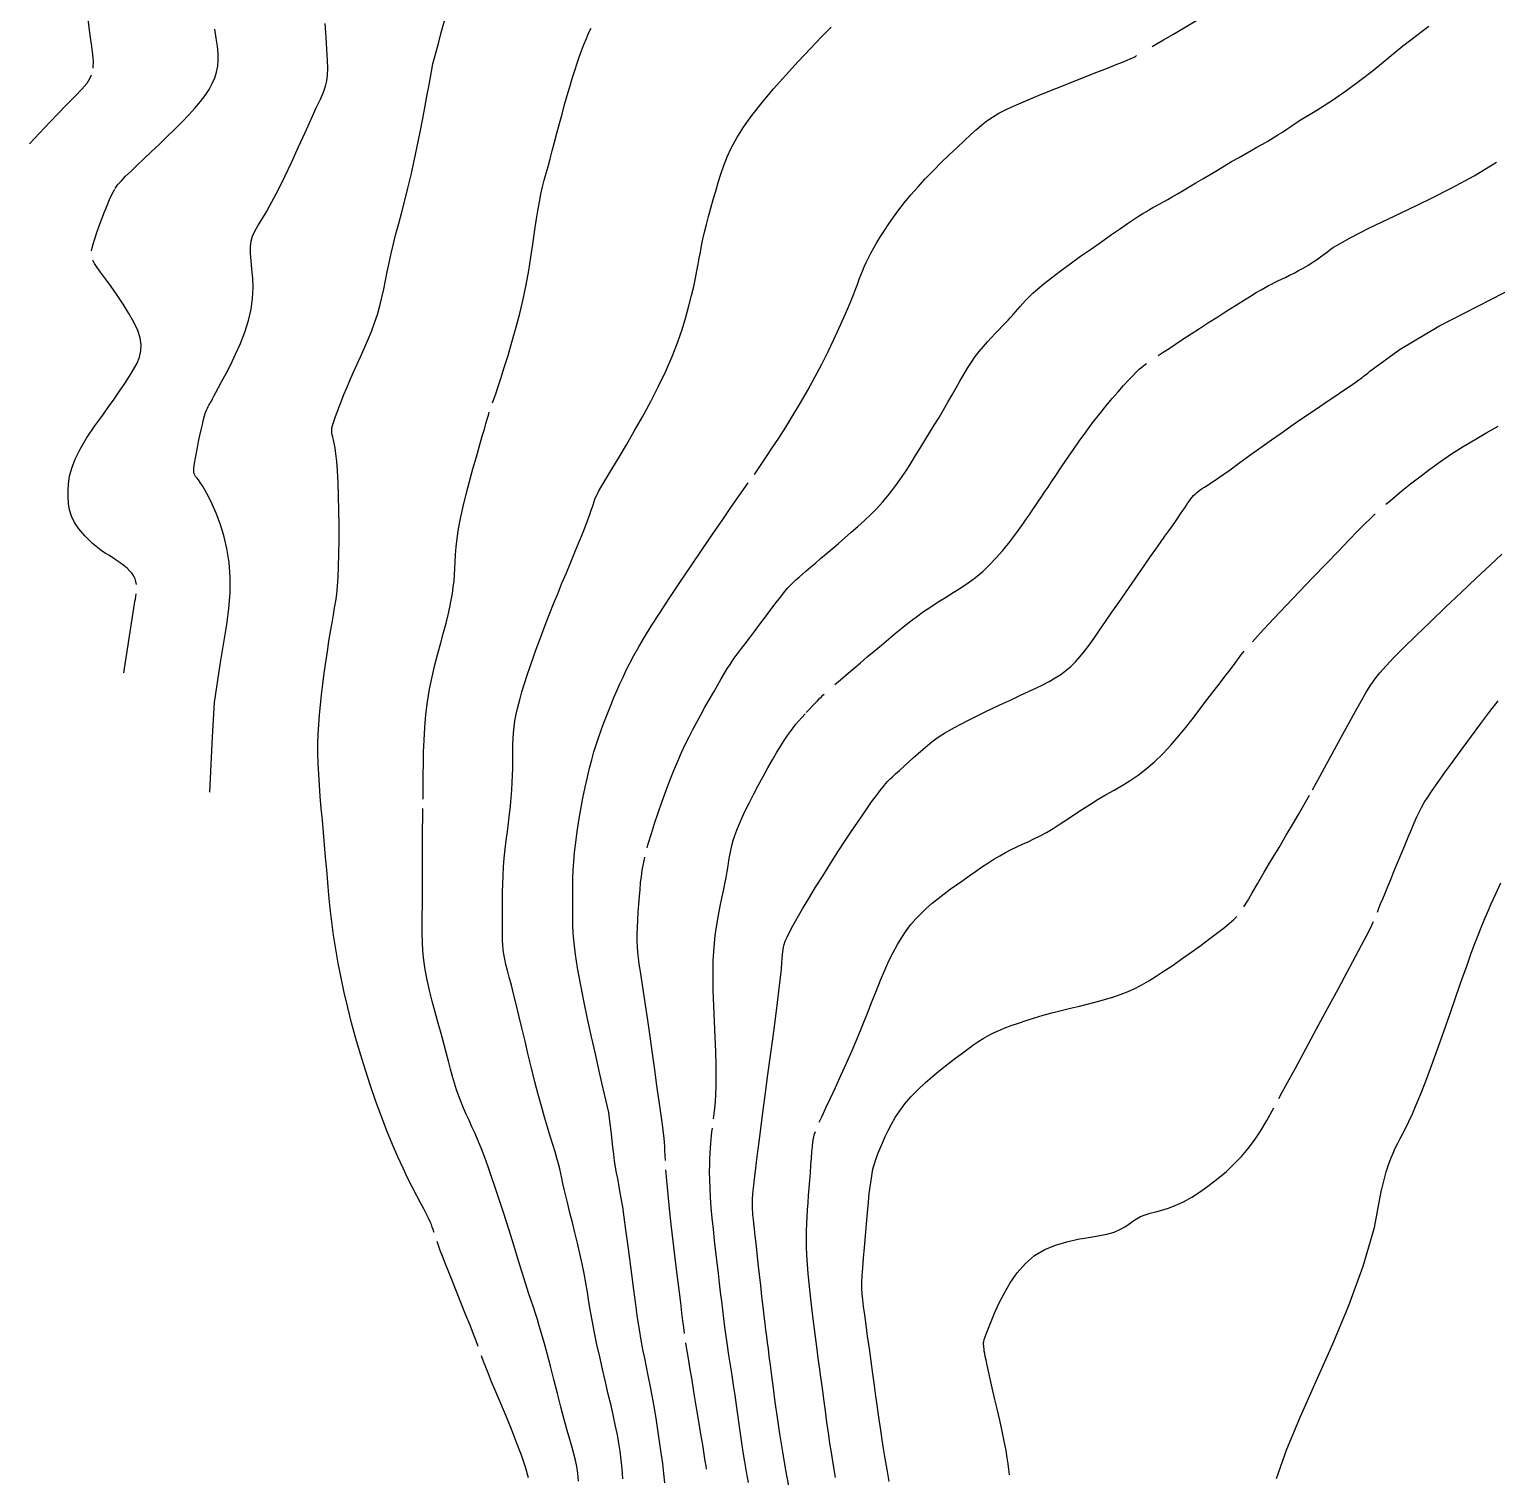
# Model space of a CAD drawing. Header units: millimetres. Extents: x 2235526 to 2245569, y 371981 to 382303.
# Drawn here: x 2242873.5 to 2243146.8, y 377903.7 to 378173.3 of the extents above; entities that cross this region are included whole.
import ezdxf

# ---------------------------------------------------------------- set-up
doc = ezdxf.new("R2010")
doc.units = ezdxf.units.MM
doc.linetypes.add('CONTI', pattern=[0])
for name, color, linetype, transparency in [('145', 10, 'CONTI', 0.7), ('147', 10, 'CONTI', 0.7), ('149', 10, 'CONTI', 0.7), ('151', 10, 'CONTI', 0.7), ('153', 10, 'CONTI', 0.7), ('155', 10, 'CONTI', 0.7), ('157', 10, 'CONTI', 0.7), ('159', 10, 'CONTI', 0.7), ('161', 10, 'CONTI', 0.7), ('163', 10, 'CONTI', 0.7), ('165', 10, 'CONTI', 0.7), ('167', 10, 'CONTI', 0.7), ('169', 10, 'CONTI', 0.7), ('171', 10, 'CONTI', 0.7)]:
    doc.layers.add(name, color=color, linetype=linetype, transparency=transparency)

msp = doc.modelspace()

# ---------------------------------------------------------------- linework, layer by layer
at = {"layer": '145'}
for points in [[(2242884.11, 378178.15), (2242884.32, 378175.78), (2242884.58, 378173.66), (2242884.85, 378171.79), (2242885.1, 378170.13), (2242885.29, 378168.65), (2242885.39, 378167.35), (2242885.36, 378166.19), (2242885.34, 378166.07)], [(2242885.02, 378164.75), (2242884.8, 378164.19), (2242884.19, 378163.23), (2242883.31, 378162.17), (2242882.12, 378160.92), (2242880.58, 378159.37), (2242878.66, 378157.43), (2242876.31, 378154.99), (2242873.51, 378151.96)]]:
    msp.add_lwpolyline(points, dxfattribs=at)
at = {"layer": '147', "elevation": 147}
for points in [[(2242889.49, 378143.64), (2242890.01, 378144.38), (2242890.65, 378145.12), (2242891.44, 378145.94), (2242892.44, 378146.92), (2242893.55, 378147.97), (2242894.82, 378149.16), (2242896.21, 378150.47), (2242897.66, 378151.85), (2242899.14, 378153.27), (2242900.58, 378154.69), (2242901.96, 378156.07), (2242903.21, 378157.39), (2242904.35, 378158.64), (2242905.35, 378159.84), (2242906.23, 378160.99), (2242906.97, 378162.11), (2242907.58, 378163.2), (2242908.05, 378164.27), (2242908.38, 378165.34), (2242908.58, 378166.43), (2242908.66, 378167.57), (2242908.64, 378168.8), (2242908.52, 378170.15), (2242908.31, 378171.64), (2242908.03, 378173.32)], [(2242885.07, 378132.06), (2242885.19, 378132.62), (2242885.37, 378133.27), (2242885.69, 378134.29), (2242886.08, 378135.45), (2242886.53, 378136.72), (2242887.01, 378138.02), (2242887.5, 378139.31), (2242887.98, 378140.52), (2242888.44, 378141.6), (2242888.94, 378142.66), (2242889.43, 378143.54)], [(2242885.73, 378099.44), (2242886.46, 378100.44), (2242887.32, 378101.64), (2242888.27, 378102.99), (2242889.28, 378104.43), (2242890.29, 378105.89), (2242891.27, 378107.34), (2242892.16, 378108.71), (2242892.93, 378109.97), (2242893.56, 378111.14), (2242894.01, 378112.27), (2242894.28, 378113.4), (2242894.33, 378114.57), (2242894.14, 378115.82), (2242893.69, 378117.21), (2242892.97, 378118.75), (2242892.05, 378120.41), (2242890.98, 378122.11), (2242889.85, 378123.79), (2242888.72, 378125.39), (2242887.66, 378126.85), (2242886.75, 378128.1), (2242886.13, 378128.97), (2242885.66, 378129.69), (2242885.32, 378130.3)], [(2242893.45, 378069.93), (2242893.36, 378070.44), (2242893.2, 378070.94), (2242892.96, 378071.43), (2242892.64, 378071.92), (2242892.22, 378072.41), (2242891.7, 378072.92), (2242891.1, 378073.42), (2242890.42, 378073.93), (2242889.7, 378074.43), (2242888.97, 378074.91), (2242888.28, 378075.35), (2242887.65, 378075.73), (2242887.12, 378076.05)], [(2242891.09, 378053.43), (2242893.08, 378066.33), (2242893.17, 378066.73), (2242893.26, 378067.18), (2242893.35, 378067.66), (2242893.42, 378068.17)]]:
    msp.add_lwpolyline(points, dxfattribs=at)
at = {"layer": '147'}
msp.add_lwpolyline([(2242887.12, 378076.05), (2242885.26, 378077.56), (2242883.81, 378078.95), (2242882.71, 378080.25), (2242881.9, 378081.48), (2242881.35, 378082.66), (2242881.01, 378083.82), (2242880.81, 378084.97), (2242880.73, 378086.15), (2242880.71, 378087.38), (2242880.79, 378088.68), (2242881.01, 378090.08), (2242881.42, 378091.6), (2242882.05, 378093.27), (2242882.95, 378095.11), (2242884.16, 378097.16), (2242885.73, 378099.44)], dxfattribs=at)
at = {"layer": '149', "elevation": 149}
msp.add_lwpolyline([(2242907.14, 378031.2), (2242907.59, 378041.55), (2242907.98, 378047.92), (2242909.03, 378055.01), (2242910.27, 378062.48), (2242910.65, 378065.4), (2242910.88, 378068.36), (2242910.9, 378071.26), (2242910.69, 378074.02), (2242910.27, 378076.62), (2242909.7, 378079.03), (2242909.02, 378081.22), (2242908.29, 378083.18), (2242907.56, 378084.88), (2242906.87, 378086.29), (2242906.27, 378087.41), (2242905.76, 378088.27), (2242905.33, 378088.92), (2242904.98, 378089.4), (2242904.7, 378089.75), (2242904.48, 378090.03), (2242904.32, 378090.28), (2242904.21, 378090.53), (2242904.14, 378090.82), (2242904.12, 378091.16), (2242904.14, 378091.58), (2242904.21, 378092.09), (2242904.31, 378092.72), (2242904.45, 378093.49), (2242904.62, 378094.41), (2242904.82, 378095.44), (2242905.03, 378096.53), (2242905.26, 378097.64), (2242905.5, 378098.72), (2242905.73, 378099.73), (2242905.94, 378100.61), (2242906.14, 378101.34), (2242906.33, 378101.92), (2242906.5, 378102.38), (2242906.66, 378102.75), (2242906.81, 378103.05), (2242906.95, 378103.3), (2242907.09, 378103.54), (2242907.23, 378103.79), (2242907.4, 378104.08), (2242907.61, 378104.47), (2242907.89, 378104.99), (2242908.26, 378105.68), (2242908.75, 378106.59), (2242909.37, 378107.76), (2242910.13, 378109.21), (2242911, 378110.91), (2242911.92, 378112.8), (2242912.81, 378114.82), (2242913.64, 378116.93), (2242914.33, 378119.06), (2242914.82, 378121.17), (2242915.09, 378123.2), (2242915.17, 378125.14), (2242915.11, 378126.96), (2242914.97, 378128.65), (2242914.81, 378130.19), (2242914.7, 378131.58), (2242914.68, 378132.79), (2242914.8, 378133.83), (2242915.07, 378134.76), (2242915.5, 378135.69), (2242916.07, 378136.7), (2242916.8, 378137.89), (2242917.67, 378139.34), (2242918.69, 378141.15), (2242919.84, 378143.38), (2242921.09, 378145.92), (2242922.37, 378148.65), (2242923.66, 378151.42), (2242924.88, 378154.1), (2242925.99, 378156.56), (2242926.94, 378158.67), (2242927.7, 378160.32), (2242928.26, 378161.63), (2242928.66, 378162.71), (2242928.91, 378163.71), (2242929.04, 378164.76), (2242929.07, 378166), (2242929.02, 378167.57), (2242928.91, 378169.55), (2242928.76, 378171.88), (2242928.57, 378174.42)], dxfattribs=at)
at = {"layer": '151', "elevation": 151}
for points in [[(2242948.87, 377949.26), (2242948.86, 377949.29), (2242948.84, 377949.33), (2242948.71, 377949.75), (2242948.55, 377950.19), (2242948.37, 377950.67), (2242948.14, 377951.21), (2242947.84, 377951.86), (2242947.46, 377952.64), (2242946.98, 377953.58), (2242946.38, 377954.71), (2242945.68, 377956.03), (2242944.89, 377957.56), (2242944.02, 377959.27), (2242943.1, 377961.19), (2242942.12, 377963.3), (2242941.12, 377965.62), (2242940.1, 377968.12), (2242939.08, 377970.8), (2242938.06, 377973.6), (2242937.06, 377976.49), (2242936.1, 377979.44), (2242935.18, 377982.41), (2242934.32, 377985.36), (2242933.53, 377988.26), (2242932.81, 377991.11), (2242932.15, 377993.91), (2242931.56, 377996.65), (2242931.03, 377999.34), (2242930.57, 378001.98), (2242930.18, 378004.56), (2242929.84, 378007.09), (2242929.55, 378009.57), (2242929.3, 378012.01), (2242929.08, 378014.41), (2242928.88, 378016.77), (2242928.69, 378019.11), (2242928.5, 378021.43), (2242928.29, 378023.72), (2242928.08, 378025.99), (2242927.88, 378028.21), (2242927.69, 378030.39), (2242927.52, 378032.51), (2242927.39, 378034.56), (2242927.3, 378036.53), (2242927.26, 378038.42), (2242927.26, 378040.25), (2242927.31, 378042.03), (2242927.41, 378043.81), (2242927.55, 378045.6), (2242927.72, 378047.44), (2242927.93, 378049.34), (2242928.17, 378051.33), (2242928.44, 378053.36), (2242928.72, 378055.41), (2242929.01, 378057.42), (2242929.31, 378059.34), (2242929.6, 378061.14), (2242929.87, 378062.78), (2242930.12, 378064.22), (2242930.35, 378065.54), (2242930.56, 378066.81), (2242930.74, 378068.13), (2242930.89, 378069.58), (2242931.02, 378071.25), (2242931.11, 378073.22), (2242931.17, 378075.54), (2242931.2, 378078.14), (2242931.2, 378080.88), (2242931.17, 378083.67), (2242931.11, 378086.37), (2242931.02, 378088.87), (2242930.91, 378091.06), (2242930.77, 378092.85), (2242930.61, 378094.27), (2242930.45, 378095.36), (2242930.28, 378096.2), (2242930.13, 378096.84), (2242930, 378097.34), (2242929.9, 378097.76), (2242929.84, 378098.14), (2242929.82, 378098.52), (2242929.85, 378098.92), (2242929.93, 378099.36), (2242930.07, 378099.87), (2242930.26, 378100.47), (2242930.51, 378101.19), (2242930.82, 378102.03), (2242931.19, 378103), (2242931.62, 378104.09), (2242932.1, 378105.28), (2242932.64, 378106.55), (2242933.22, 378107.9), (2242933.84, 378109.32), (2242934.5, 378110.8), (2242935.19, 378112.31), (2242935.88, 378113.87), (2242936.55, 378115.44), (2242937.2, 378117.03), (2242937.79, 378118.62), (2242938.32, 378120.21), (2242938.78, 378121.78), (2242939.17, 378123.35), (2242939.51, 378124.93), (2242939.83, 378126.52), (2242940.16, 378128.15), (2242940.49, 378129.82), (2242940.87, 378131.54), (2242941.3, 378133.33), (2242941.78, 378135.2), (2242942.3, 378137.17), (2242942.85, 378139.24), (2242943.42, 378141.42), (2242944, 378143.74), (2242944.59, 378146.2), (2242945.17, 378148.8), (2242945.74, 378151.47), (2242946.28, 378154.14), (2242946.78, 378156.7), (2242947.23, 378159.08), (2242947.62, 378161.2), (2242947.94, 378162.97), (2242948.62, 378166.88), (2242949.74, 378170.94), (2242950.21, 378172.74), (2242950.8, 378174.9)], [(2242957.08, 377927.97), (2242956.69, 377929.04), (2242956.23, 377930.26), (2242955.57, 377931.94), (2242954.82, 377933.83), (2242954.01, 377935.85), (2242953.18, 377937.91), (2242952.37, 377939.93), (2242951.61, 377941.82), (2242950.95, 377943.5), (2242950.44, 377944.8), (2242950.03, 377945.87), (2242949.71, 377946.77), (2242949.45, 377947.5)], [(2242966.46, 377903.49), (2242965.89, 377905.5), (2242965.14, 377907.73), (2242964.25, 377910.11), (2242963.29, 377912.56), (2242962.29, 377915), (2242961.31, 377917.34), (2242960.39, 377919.5), (2242959.6, 377921.39), (2242959, 377922.86), (2242958.51, 377924.11), (2242958.09, 377925.2), (2242957.72, 377926.21)]]:
    msp.add_lwpolyline(points, dxfattribs=at)
at = {"layer": '153', "elevation": 153}
for points in [[(2242959.79, 378103.74), (2242960.03, 378104.45), (2242960.35, 378105.4), (2242960.76, 378106.62), (2242961.32, 378108.3), (2242961.96, 378110.31), (2242962.66, 378112.57), (2242963.39, 378115.04), (2242964.12, 378117.65), (2242964.82, 378120.35), (2242965.46, 378123.06), (2242966.02, 378125.75), (2242966.5, 378128.37), (2242966.91, 378130.9), (2242967.28, 378133.3), (2242967.6, 378135.56), (2242967.91, 378137.63), (2242968.2, 378139.5), (2242968.49, 378141.15), (2242968.78, 378142.62), (2242969.09, 378143.96), (2242969.41, 378145.24), (2242969.74, 378146.49), (2242970.1, 378147.78), (2242970.48, 378149.16), (2242970.89, 378150.67), (2242971.32, 378152.3), (2242971.77, 378154), (2242972.23, 378155.76), (2242972.71, 378157.53), (2242973.18, 378159.28), (2242973.66, 378160.99), (2242974.14, 378162.62), (2242974.61, 378164.17), (2242975.07, 378165.63), (2242975.53, 378167.01), (2242975.97, 378168.29), (2242976.41, 378169.49), (2242976.83, 378170.59), (2242977.24, 378171.61), (2242977.66, 378172.57), (2242978.12, 378173.51)], [(2242946.82, 378029.94), (2242946.84, 378031.27), (2242946.85, 378032.76), (2242946.86, 378034.53), (2242946.88, 378036.51), (2242946.93, 378038.66), (2242947.01, 378040.93), (2242947.15, 378043.28), (2242947.37, 378045.67), (2242947.66, 378048.06), (2242948.05, 378050.41), (2242948.52, 378052.71), (2242949.03, 378054.93), (2242949.58, 378057.05), (2242950.12, 378059.06), (2242950.63, 378060.94), (2242951.1, 378062.67), (2242951.49, 378064.24), (2242951.82, 378065.67), (2242952.09, 378066.99), (2242952.3, 378068.22), (2242952.46, 378069.4), (2242952.59, 378070.56), (2242952.68, 378071.71), (2242952.75, 378072.89), (2242952.81, 378074.13), (2242952.89, 378075.45), (2242953.01, 378076.9), (2242953.19, 378078.48), (2242953.45, 378080.25), (2242953.81, 378082.21), (2242954.29, 378084.4), (2242954.85, 378086.73), (2242955.47, 378089.11), (2242956.11, 378091.47), (2242956.75, 378093.71), (2242957.33, 378095.75), (2242957.84, 378097.5), (2242958.24, 378098.86), (2242958.54, 378099.91), (2242958.77, 378100.7), (2242958.94, 378101.27), (2242959.06, 378101.69), (2242959.15, 378101.98)], [(2242975.8, 377902.88), (2242975.64, 377904.36), (2242975.45, 377905.63), (2242975.22, 377906.79), (2242974.93, 377907.94), (2242974.59, 377909.18), (2242974.18, 377910.61), (2242973.69, 377912.32), (2242973.13, 377914.39), (2242972.51, 377916.73), (2242971.85, 377919.24), (2242971.18, 377921.8), (2242970.53, 377924.3), (2242969.92, 377926.64), (2242969.37, 377928.69), (2242968.89, 377930.39), (2242968.48, 377931.8), (2242968.11, 377933.01), (2242967.74, 377934.14), (2242967.37, 377935.28), (2242966.95, 377936.53), (2242966.48, 377937.99), (2242965.92, 377939.74), (2242965.29, 377941.74), (2242964.61, 377943.92), (2242963.89, 377946.23), (2242963.15, 377948.61), (2242962.4, 377950.98), (2242961.66, 377953.31), (2242960.95, 377955.52), (2242960.25, 377957.61), (2242959.58, 377959.58), (2242958.94, 377961.43), (2242958.31, 377963.16), (2242957.69, 377964.77), (2242957.09, 377966.26), (2242956.51, 377967.64), (2242955.94, 377968.91), (2242955.39, 377970.11), (2242954.86, 377971.26), (2242954.36, 377972.38), (2242953.9, 377973.49), (2242953.46, 377974.61), (2242953.06, 377975.78), (2242952.69, 377976.99), (2242952.32, 377978.28), (2242951.95, 377979.65), (2242951.57, 377981.12), (2242951.15, 377982.7), (2242950.69, 377984.41), (2242950.18, 377986.26), (2242949.64, 377988.2), (2242949.08, 377990.22), (2242948.54, 377992.26), (2242948.03, 377994.3), (2242947.59, 377996.28), (2242947.23, 377998.17), (2242946.97, 377999.95), (2242946.8, 378001.64), (2242946.71, 378003.27), (2242946.67, 378004.89), (2242946.67, 378006.53), (2242946.69, 378008.24), (2242946.72, 378010.03), (2242946.74, 378011.95), (2242946.74, 378013.95), (2242946.75, 378015.98), (2242946.74, 378017.99), (2242946.74, 378019.94), (2242946.74, 378021.77), (2242946.74, 378023.43), (2242946.75, 378024.76), (2242946.76, 378025.97), (2242946.77, 378027.09), (2242946.79, 378028.18)]]:
    msp.add_lwpolyline(points, dxfattribs=at)
at = {"layer": '155', "elevation": 155}
msp.add_lwpolyline([(2242984.04, 377903.34), (2242983.89, 377905.19), (2242983.72, 377906.87), (2242983.53, 377908.44), (2242983.29, 377909.97), (2242983.01, 377911.52), (2242982.68, 377913.15), (2242982.29, 377914.95), (2242981.84, 377916.95), (2242981.33, 377919.11), (2242980.8, 377921.39), (2242980.26, 377923.72), (2242979.72, 377926.06), (2242979.22, 377928.35), (2242978.77, 377930.53), (2242978.38, 377932.56), (2242978.04, 377934.47), (2242977.73, 377936.29), (2242977.44, 377938.06), (2242977.14, 377939.8), (2242976.82, 377941.57), (2242976.46, 377943.39), (2242976.05, 377945.29), (2242975.6, 377947.24), (2242975.12, 377949.18), (2242974.65, 377951.07), (2242974.19, 377952.87), (2242973.77, 377954.53), (2242973.41, 377956), (2242973.12, 377957.26), (2242972.88, 377958.33), (2242972.68, 377959.29), (2242972.49, 377960.18), (2242972.28, 377961.07), (2242972.05, 377962), (2242971.77, 377963.04), (2242971.41, 377964.23), (2242970.99, 377965.59), (2242970.52, 377967.12), (2242970, 377968.81), (2242969.45, 377970.67), (2242968.86, 377972.71), (2242968.26, 377974.92), (2242967.64, 377977.29), (2242967.03, 377979.78), (2242966.42, 377982.32), (2242965.82, 377984.85), (2242965.24, 377987.31), (2242964.69, 377989.63), (2242964.17, 377991.76), (2242963.7, 377993.64), (2242963.27, 377995.28), (2242962.88, 377996.73), (2242962.55, 377998), (2242962.26, 377999.13), (2242962.03, 378000.14), (2242961.86, 378001.07), (2242961.74, 378001.94), (2242961.66, 378002.78), (2242961.62, 378003.61), (2242961.61, 378004.46), (2242961.62, 378005.35), (2242961.63, 378006.31), (2242961.64, 378007.36), (2242961.63, 378008.53), (2242961.62, 378009.8), (2242961.62, 378011.16), (2242961.63, 378012.61), (2242961.66, 378014.12), (2242961.72, 378015.68), (2242961.81, 378017.29), (2242961.95, 378018.93), (2242962.13, 378020.58), (2242962.33, 378022.24), (2242962.54, 378023.89), (2242962.75, 378025.52), (2242962.95, 378027.12), (2242963.12, 378028.68), (2242963.25, 378030.19), (2242963.36, 378031.64), (2242963.43, 378033.04), (2242963.48, 378034.37), (2242963.52, 378035.65), (2242963.54, 378036.87), (2242963.55, 378038.03), (2242963.56, 378039.13), (2242963.57, 378040.19), (2242963.61, 378041.23), (2242963.67, 378042.29), (2242963.78, 378043.37), (2242963.94, 378044.51), (2242964.17, 378045.72), (2242964.46, 378047.04), (2242964.83, 378048.44), (2242965.25, 378049.91), (2242965.72, 378051.44), (2242966.23, 378053.01), (2242966.77, 378054.62), (2242967.34, 378056.23), (2242967.92, 378057.85), (2242968.51, 378059.48), (2242969.13, 378061.13), (2242969.77, 378062.81), (2242970.44, 378064.55), (2242971.15, 378066.33), (2242971.91, 378068.19), (2242972.7, 378070.12), (2242973.51, 378072.08), (2242974.32, 378074.03), (2242975.11, 378075.92), (2242975.85, 378077.7), (2242976.51, 378079.32), (2242977.08, 378080.75), (2242977.53, 378081.94), (2242977.89, 378082.92), (2242978.16, 378083.72), (2242978.37, 378084.38), (2242978.54, 378084.91), (2242978.69, 378085.38), (2242978.84, 378085.79), (2242979.01, 378086.2), (2242979.23, 378086.65), (2242979.53, 378087.22), (2242979.94, 378087.94), (2242980.5, 378088.89), (2242981.24, 378090.12), (2242982.18, 378091.69), (2242983.35, 378093.64), (2242984.7, 378095.91), (2242986.17, 378098.44), (2242987.7, 378101.15), (2242989.22, 378103.97), (2242990.69, 378106.82), (2242992.03, 378109.63), (2242993.2, 378112.34), (2242994.2, 378114.93), (2242995.05, 378117.38), (2242995.76, 378119.67), (2242996.35, 378121.79), (2242996.84, 378123.72), (2242997.23, 378125.44), (2242997.56, 378126.97), (2242997.83, 378128.32), (2242998.06, 378129.55), (2242998.27, 378130.7), (2242998.48, 378131.83), (2242998.7, 378132.98), (2242998.96, 378134.2), (2242999.27, 378135.52), (2242999.62, 378136.95), (2243000.01, 378138.45), (2243000.43, 378140), (2243000.87, 378141.59), (2243001.33, 378143.19), (2243001.79, 378144.78), (2243002.27, 378146.35), (2243002.81, 378147.93), (2243003.45, 378149.56), (2243004.24, 378151.27), (2243005.24, 378153.1), (2243006.49, 378155.09), (2243008.06, 378157.27), (2243009.95, 378159.67), (2243012.09, 378162.2), (2243014.38, 378164.78), (2243016.7, 378167.32), (2243018.96, 378169.72), (2243021.03, 378171.89), (2243022.81, 378173.74)], dxfattribs=at)
at = {"layer": '157', "elevation": 157}
for points in [[(2243082.59, 378170.09), (2243083.55, 378170.66), (2243084.71, 378171.33), (2243086.59, 378172.44), (2243088.75, 378173.7), (2243091.07, 378175.05), (2243093.42, 378176.43), (2243095.69, 378177.76), (2243097.76, 378178.97), (2243099.51, 378179.99)], [(2243008.54, 378090.37), (2243009.9, 378092.42), (2243010.79, 378093.74), (2243011.85, 378095.34), (2243013.06, 378097.18), (2243014.36, 378099.21), (2243015.72, 378101.4), (2243017.11, 378103.71), (2243018.49, 378106.09), (2243019.81, 378108.51), (2243021.07, 378110.92), (2243022.25, 378113.28), (2243023.34, 378115.55), (2243024.33, 378117.68), (2243025.2, 378119.62), (2243025.94, 378121.33), (2243026.55, 378122.79), (2243027.04, 378124.02), (2243027.44, 378125.06), (2243027.77, 378125.97), (2243028.07, 378126.78), (2243028.35, 378127.53), (2243028.65, 378128.28), (2243028.98, 378129.06), (2243029.35, 378129.87), (2243029.77, 378130.73), (2243030.24, 378131.64), (2243030.77, 378132.61), (2243031.36, 378133.62), (2243032.01, 378134.71), (2243032.74, 378135.85), (2243033.54, 378137.06), (2243034.43, 378138.33), (2243035.41, 378139.66), (2243036.48, 378141.03), (2243037.66, 378142.46), (2243038.95, 378143.94), (2243040.35, 378145.45), (2243041.82, 378146.98), (2243043.33, 378148.49), (2243044.83, 378149.94), (2243046.28, 378151.32), (2243047.63, 378152.59), (2243048.84, 378153.72), (2243049.9, 378154.68), (2243050.87, 378155.52), (2243051.83, 378156.27), (2243052.87, 378156.98), (2243054.07, 378157.68), (2243055.53, 378158.43), (2243057.33, 378159.26), (2243059.51, 378160.21), (2243061.99, 378161.24), (2243064.64, 378162.3), (2243067.32, 378163.37), (2243069.92, 378164.39), (2243072.29, 378165.31), (2243074.32, 378166.1), (2243075.91, 378166.73), (2243077.1, 378167.2), (2243077.95, 378167.55), (2243078.54, 378167.8), (2243078.95, 378167.98), (2243079.23, 378168.13), (2243079.46, 378168.26), (2243079.59, 378168.33), (2243079.72, 378168.41)], [(2242991.83, 377902.59), (2242991.66, 377904.32), (2242991.45, 377906.15), (2242991.19, 377908.14), (2242990.89, 377910.25), (2242990.56, 377912.43), (2242990.21, 377914.63), (2242989.84, 377916.78), (2242989.47, 377918.85), (2242989.11, 377920.78), (2242988.76, 377922.54), (2242988.43, 377924.18), (2242988.1, 377925.78), (2242987.78, 377927.42), (2242987.46, 377929.17), (2242987.13, 377931.1), (2242986.79, 377933.3), (2242986.43, 377935.81), (2242986.06, 377938.54), (2242985.69, 377941.41), (2242985.32, 377944.3), (2242984.96, 377947.11), (2242984.61, 377949.72), (2242984.29, 377952.04), (2242984, 377953.99), (2242983.74, 377955.62), (2242983.5, 377956.98), (2242983.28, 377958.17), (2242983.07, 377959.26), (2242982.88, 377960.3), (2242982.69, 377961.39), (2242982.51, 377962.57), (2242982.34, 377963.82), (2242982.18, 377965.09), (2242982.03, 377966.34), (2242981.89, 377967.51), (2242981.77, 377968.56), (2242981.67, 377969.44), (2242981.4, 377971.55), (2242980.15, 377977.09), (2242979.58, 377979.55), (2242978.92, 377982.46), (2242978.2, 377985.67), (2242977.47, 377989.02), (2242976.76, 377992.37), (2242976.13, 377995.58), (2242975.6, 377998.49), (2242975.21, 378001), (2242974.95, 378003.12), (2242974.8, 378004.93), (2242974.72, 378006.49), (2242974.69, 378007.86), (2242974.7, 378009.1), (2242974.71, 378010.29), (2242974.71, 378011.47), (2242974.71, 378012.68), (2242974.71, 378013.94), (2242974.73, 378015.28), (2242974.78, 378016.72), (2242974.88, 378018.28), (2242975.03, 378020), (2242975.25, 378021.87), (2242975.53, 378023.87), (2242975.85, 378025.94), (2242976.21, 378028.04), (2242976.6, 378030.12), (2242977.01, 378032.12), (2242977.42, 378033.99), (2242977.84, 378035.7), (2242978.25, 378037.27), (2242978.66, 378038.71), (2242979.08, 378040.06), (2242979.5, 378041.35), (2242979.94, 378042.59), (2242980.39, 378043.82), (2242980.86, 378045.06), (2242981.35, 378046.31), (2242981.86, 378047.57), (2242982.38, 378048.84), (2242982.92, 378050.11), (2242983.48, 378051.38), (2242984.07, 378052.64), (2242984.67, 378053.92), (2242985.33, 378055.24), (2242986.09, 378056.67), (2242986.99, 378058.26), (2242988.06, 378060.06), (2242989.33, 378062.14), (2242990.86, 378064.53), (2242992.66, 378067.27), (2242994.64, 378070.25), (2242996.73, 378073.35), (2242998.82, 378076.43), (2243000.81, 378079.35), (2243002.63, 378081.99), (2243004.16, 378084.22), (2243007.38, 378088.84)]]:
    msp.add_lwpolyline(points, dxfattribs=at)
at = {"layer": '159'}
msp.add_lwpolyline([(2243110.06, 378156.34), (2243113.28, 378158.23), (2243116.21, 378160.11), (2243118.88, 378161.96), (2243121.31, 378163.77), (2243123.55, 378165.51), (2243125.6, 378167.18), (2243127.51, 378168.75), (2243129.31, 378170.22), (2243131.02, 378171.56), (2243132.63, 378172.78), (2243134.15, 378173.89)], dxfattribs=at)
at = {"layer": '159', "elevation": 159}
for points in [[(2242988.58, 378020.88), (2242988.7, 378021.33), (2242988.83, 378021.8), (2242989.34, 378023.51), (2242989.93, 378025.38), (2242990.59, 378027.35), (2242991.3, 378029.38), (2242992.03, 378031.42), (2242992.78, 378033.4), (2242993.52, 378035.28), (2242994.25, 378037.01), (2242994.97, 378038.62), (2242995.67, 378040.12), (2242996.38, 378041.54), (2242997.09, 378042.92), (2242997.81, 378044.28), (2242998.56, 378045.64), (2242999.33, 378047.04), (2243000.11, 378048.43), (2243000.89, 378049.79), (2243001.63, 378051.09), (2243002.33, 378052.3), (2243002.97, 378053.37), (2243003.53, 378054.29), (2243003.99, 378055.02), (2243004.39, 378055.63), (2243004.77, 378056.16), (2243005.16, 378056.69), (2243005.6, 378057.26), (2243006.13, 378057.95), (2243006.79, 378058.82), (2243007.6, 378059.9), (2243008.53, 378061.14), (2243009.54, 378062.5), (2243010.57, 378063.89), (2243011.6, 378065.25), (2243012.56, 378066.52), (2243013.43, 378067.63), (2243014.16, 378068.54), (2243014.77, 378069.26), (2243015.32, 378069.86), (2243015.82, 378070.36), (2243016.32, 378070.82), (2243016.86, 378071.29), (2243017.47, 378071.81), (2243018.18, 378072.42), (2243018.99, 378073.11), (2243019.89, 378073.88), (2243020.86, 378074.72), (2243021.91, 378075.62), (2243023.02, 378076.57), (2243024.17, 378077.56), (2243025.37, 378078.58), (2243026.58, 378079.64), (2243027.81, 378080.72), (2243029.02, 378081.82), (2243030.2, 378082.94), (2243031.33, 378084.08), (2243032.41, 378085.24), (2243033.4, 378086.4), (2243034.33, 378087.59), (2243035.21, 378088.79), (2243036.06, 378090.02), (2243036.89, 378091.28), (2243037.71, 378092.58), (2243038.54, 378093.92), (2243039.4, 378095.29), (2243040.28, 378096.7), (2243041.16, 378098.14), (2243042.04, 378099.58), (2243042.91, 378101.01), (2243043.75, 378102.44), (2243044.57, 378103.84), (2243045.35, 378105.2), (2243046.09, 378106.52), (2243046.82, 378107.79), (2243047.52, 378109.02), (2243048.23, 378110.19), (2243048.94, 378111.3), (2243049.67, 378112.35), (2243050.41, 378113.33), (2243051.17, 378114.25), (2243051.92, 378115.11), (2243052.66, 378115.91), (2243053.38, 378116.66), (2243054.06, 378117.35), (2243054.68, 378117.99), (2243055.25, 378118.58), (2243055.77, 378119.13), (2243056.25, 378119.66), (2243056.7, 378120.17), (2243057.14, 378120.66), (2243057.58, 378121.17), (2243058.02, 378121.68), (2243058.5, 378122.22), (2243059.03, 378122.8), (2243059.65, 378123.44), (2243060.41, 378124.16), (2243061.34, 378124.99), (2243062.48, 378125.94), (2243063.85, 378127.03), (2243065.49, 378128.27), (2243067.33, 378129.62), (2243069.28, 378131.03), (2243071.28, 378132.44), (2243073.23, 378133.81), (2243075.05, 378135.07), (2243076.68, 378136.19), (2243078.04, 378137.12), (2243079.16, 378137.87), (2243080.09, 378138.48), (2243080.86, 378138.98), (2243081.53, 378139.39), (2243082.14, 378139.75), (2243082.74, 378140.1), (2243083.36, 378140.44), (2243084.02, 378140.81), (2243084.73, 378141.2), (2243085.51, 378141.64), (2243086.36, 378142.12), (2243087.31, 378142.66), (2243088.35, 378143.27), (2243089.5, 378143.95), (2243090.74, 378144.69), (2243092.05, 378145.48), (2243093.39, 378146.29), (2243094.75, 378147.1), (2243096.1, 378147.91), (2243097.41, 378148.67), (2243098.67, 378149.4), (2243099.87, 378150.08), (2243101.02, 378150.72), (2243102.12, 378151.34), (2243103.17, 378151.93), (2243104.17, 378152.5), (2243105.13, 378153.07), (2243106.04, 378153.63), (2243106.9, 378154.18), (2243107.69, 378154.71), (2243108.42, 378155.2), (2243109.06, 378155.64), (2243109.61, 378156.03), (2243110.06, 378156.34)], [(2242991.95, 377962.64), (2242991.91, 377963.63), (2242991.87, 377964.46), (2242991.83, 377965.22), (2242991.78, 377965.95), (2242991.71, 377966.75), (2242991.6, 377967.68), (2242991.45, 377968.81), (2242991.27, 377970.2), (2242991.03, 377971.93), (2242990.73, 377974.05), (2242990.38, 377976.6), (2242989.98, 377979.49), (2242989.55, 377982.56), (2242989.11, 377985.7), (2242988.67, 377988.76), (2242988.26, 377991.61), (2242987.88, 377994.11), (2242987.57, 377996.16), (2242987.3, 377997.82), (2242987.09, 377999.18), (2242986.93, 378000.33), (2242986.82, 378001.37), (2242986.74, 378002.38), (2242986.71, 378003.46), (2242986.72, 378004.68), (2242986.76, 378006.02), (2242986.82, 378007.44), (2242986.91, 378008.89), (2242987.01, 378010.34), (2242987.12, 378011.76), (2242987.23, 378013.09), (2242987.35, 378014.34), (2242987.49, 378015.52), (2242987.65, 378016.68), (2242987.86, 378017.86), (2242988.13, 378019.12)], [(2242995.53, 377930.39), (2242995.38, 377931.51), (2242995.22, 377932.76), (2242995.03, 377934.25), (2242994.81, 377936.12), (2242994.51, 377938.54), (2242994.17, 377941.36), (2242993.8, 377944.42), (2242993.42, 377947.58), (2242993.06, 377950.71), (2242992.73, 377953.65), (2242992.46, 377956.25), (2242992.21, 377958.87), (2242992.05, 377960.88)], [(2242999.63, 377905.12), (2242999.53, 377905.73), (2242999.39, 377906.63), (2242999.19, 377907.89), (2242998.9, 377909.62), (2242998.57, 377911.64), (2242998.19, 377913.98), (2242997.77, 377916.52), (2242997.34, 377919.13), (2242996.92, 377921.67), (2242996.53, 377924.04), (2242996.19, 377926.08), (2242995.97, 377927.47), (2242995.79, 377928.63)]]:
    msp.add_lwpolyline(points, dxfattribs=at)
at = {"layer": '161'}
msp.add_lwpolyline([(2243116.2, 378132.64), (2243119.49, 378134.47), (2243122.97, 378136.25), (2243126.62, 378138.01), (2243130.42, 378139.81), (2243134.36, 378141.71), (2243138.41, 378143.77), (2243142.55, 378146.03), (2243146.76, 378148.55)], dxfattribs=at)
at = {"layer": '161', "elevation": 161}
for points in [[(2243083.75, 378112.56), (2243084.68, 378113.18), (2243085.75, 378113.89), (2243086.96, 378114.69), (2243088.34, 378115.59), (2243089.87, 378116.58), (2243091.45, 378117.61), (2243093.12, 378118.68), (2243094.82, 378119.77), (2243096.51, 378120.85), (2243098.12, 378121.87), (2243099.6, 378122.8), (2243100.91, 378123.61), (2243101.99, 378124.27), (2243102.88, 378124.8), (2243103.62, 378125.22), (2243104.26, 378125.57), (2243104.84, 378125.87), (2243105.41, 378126.15), (2243106.02, 378126.44), (2243106.69, 378126.76), (2243107.42, 378127.11), (2243108.21, 378127.5), (2243109.03, 378127.92), (2243109.87, 378128.37), (2243110.72, 378128.85), (2243111.57, 378129.35), (2243112.39, 378129.87), (2243113.18, 378130.4), (2243113.93, 378130.93), (2243114.62, 378131.43), (2243115.23, 378131.89), (2243115.77, 378132.3), (2243116.2, 378132.64)], [(2243023.52, 378051.26), (2243024.18, 378051.83), (2243025.01, 378052.53), (2243025.98, 378053.36), (2243027.09, 378054.3), (2243028.29, 378055.32), (2243029.56, 378056.4), (2243030.86, 378057.51), (2243032.18, 378058.62), (2243033.49, 378059.73), (2243034.79, 378060.81), (2243036.08, 378061.86), (2243037.38, 378062.89), (2243038.69, 378063.89), (2243040.02, 378064.85), (2243041.37, 378065.77), (2243042.74, 378066.65), (2243044.14, 378067.51), (2243045.54, 378068.38), (2243046.95, 378069.27), (2243048.34, 378070.21), (2243049.71, 378071.23), (2243051.05, 378072.34), (2243052.34, 378073.56), (2243053.58, 378074.86), (2243054.75, 378076.2), (2243055.84, 378077.54), (2243056.83, 378078.83), (2243057.73, 378080.04), (2243058.5, 378081.12), (2243059.16, 378082.05), (2243059.7, 378082.83), (2243060.15, 378083.48), (2243060.51, 378084.03), (2243060.81, 378084.48), (2243061.07, 378084.87), (2243061.29, 378085.21), (2243061.51, 378085.53), (2243061.73, 378085.86), (2243061.99, 378086.23), (2243062.3, 378086.7), (2243062.71, 378087.29), (2243063.22, 378088.06), (2243063.87, 378089.03), (2243064.68, 378090.23), (2243065.62, 378091.63), (2243066.67, 378093.19), (2243067.81, 378094.85), (2243069.02, 378096.57), (2243070.26, 378098.3), (2243071.52, 378099.99), (2243072.77, 378101.6), (2243073.99, 378103.12), (2243075.16, 378104.52), (2243076.27, 378105.81), (2243077.29, 378106.95), (2243078.2, 378107.95), (2243078.99, 378108.78), (2243079.64, 378109.45), (2243080.19, 378109.98), (2243080.66, 378110.4), (2243081.1, 378110.76), (2243081.55, 378111.09)], [(2243018.19, 378046.05), (2243018.77, 378046.68), (2243019.32, 378047.26), (2243019.84, 378047.79), (2243020.29, 378048.26), (2243020.68, 378048.66), (2243021.01, 378049), (2243021.28, 378049.27), (2243021.51, 378049.5)], [(2243000.93, 377970.39), (2243001.04, 377971.3), (2243001.16, 377972.33), (2243001.27, 377973.52), (2243001.36, 377974.89), (2243001.42, 377976.48), (2243001.44, 377978.32), (2243001.42, 377980.42), (2243001.34, 377982.9), (2243001.22, 377985.61), (2243001.09, 377988.48), (2243000.96, 377991.42), (2243000.87, 377994.36), (2243000.83, 377997.2), (2243000.88, 377999.88), (2243001.02, 378002.32), (2243001.24, 378004.52), (2243001.51, 378006.52), (2243001.83, 378008.33), (2243002.16, 378009.97), (2243002.49, 378011.47), (2243002.79, 378012.86), (2243003.04, 378014.14), (2243003.26, 378015.33), (2243003.45, 378016.45), (2243003.62, 378017.5), (2243003.78, 378018.5), (2243003.95, 378019.46), (2243004.13, 378020.38), (2243004.34, 378021.28), (2243004.59, 378022.19), (2243004.88, 378023.12), (2243005.24, 378024.12), (2243005.68, 378025.2), (2243006.2, 378026.39), (2243006.83, 378027.72), (2243007.56, 378029.2), (2243008.37, 378030.79), (2243009.25, 378032.44), (2243010.15, 378034.11), (2243011.04, 378035.73), (2243011.91, 378037.26), (2243012.71, 378038.64), (2243013.44, 378039.84), (2243014.09, 378040.87), (2243014.68, 378041.76), (2243015.23, 378042.54), (2243015.76, 378043.23), (2243016.27, 378043.87), (2243016.79, 378044.48), (2243017.37, 378045.15), (2243017.96, 378045.8)], [(2243007.44, 377902.66), (2243007.08, 377904.6), (2243006.76, 377906.46), (2243006.47, 377908.27), (2243006.21, 377910.03), (2243005.96, 377911.78), (2243005.72, 377913.52), (2243005.47, 377915.27), (2243005.22, 377917.06), (2243004.94, 377918.89), (2243004.66, 377920.75), (2243004.37, 377922.62), (2243004.08, 377924.49), (2243003.79, 377926.33), (2243003.52, 377928.14), (2243003.27, 377929.88), (2243003.04, 377931.55), (2243002.83, 377933.18), (2243002.63, 377934.78), (2243002.44, 377936.4), (2243002.24, 377938.06), (2243002.04, 377939.79), (2243001.83, 377941.62), (2243001.6, 377943.57), (2243001.36, 377945.61), (2243001.12, 377947.7), (2243000.89, 377949.8), (2243000.68, 377951.87), (2243000.5, 377953.86), (2243000.36, 377955.73), (2243000.27, 377957.46), (2243000.22, 377959.04), (2243000.2, 377960.48), (2243000.21, 377961.78), (2243000.25, 377962.95), (2243000.3, 377964), (2243000.35, 377964.94), (2243000.41, 377965.77), (2243000.48, 377966.53), (2243000.54, 377967.24), (2243000.62, 377967.93), (2243000.7, 377968.63)]]:
    msp.add_lwpolyline(points, dxfattribs=at)
at = {"layer": '163', "elevation": 163}
for points in [[(2243123.15, 378109.61), (2243128.8, 378113.76), (2243135.99, 378118.05), (2243150.51, 378125.47)], [(2243015.08, 377901.31), (2243014.41, 377904.9), (2243013.81, 377908.37), (2243013.28, 377911.67), (2243012.82, 377914.76), (2243012.42, 377917.62), (2243012.07, 377920.22), (2243011.78, 377922.52), (2243011.53, 377924.5), (2243011.31, 377926.14), (2243011.13, 377927.52), (2243010.97, 377928.73), (2243010.82, 377929.85), (2243010.67, 377931), (2243010.51, 377932.24), (2243010.34, 377933.68), (2243010.14, 377935.38), (2243009.93, 377937.29), (2243009.71, 377939.32), (2243009.48, 377941.4), (2243009.25, 377943.45), (2243009.04, 377945.38), (2243008.85, 377947.12), (2243008.69, 377948.6), (2243008.55, 377949.83), (2243008.44, 377950.86), (2243008.34, 377951.71), (2243008.27, 377952.41), (2243008.22, 377953.01), (2243008.18, 377953.53), (2243008.16, 377954), (2243008.15, 377954.47), (2243008.16, 377954.97), (2243008.19, 377955.54), (2243008.25, 377956.21), (2243008.33, 377957.02), (2243008.43, 377958.01), (2243008.57, 377959.2), (2243008.73, 377960.63), (2243008.93, 377962.32), (2243009.17, 377964.28), (2243009.46, 377966.53), (2243009.79, 377969.09), (2243010.17, 377971.99), (2243010.6, 377975.21), (2243011.06, 377978.66), (2243011.53, 377982.19), (2243012, 377985.69), (2243012.44, 377989.02), (2243012.83, 377992.04), (2243013.15, 377994.63), (2243013.39, 377996.69), (2243013.55, 377998.27), (2243013.66, 377999.45), (2243013.73, 378000.32), (2243013.78, 378000.96), (2243013.82, 378001.46), (2243013.87, 378001.89), (2243013.95, 378002.34), (2243014.08, 378002.86), (2243014.29, 378003.47), (2243014.61, 378004.23), (2243015.06, 378005.17), (2243015.68, 378006.34), (2243016.48, 378007.77), (2243017.48, 378009.48), (2243018.65, 378011.43), (2243019.94, 378013.53), (2243021.31, 378015.72), (2243022.7, 378017.93), (2243024.08, 378020.08), (2243025.4, 378022.1), (2243026.61, 378023.93), (2243027.71, 378025.57), (2243028.7, 378027.02), (2243029.59, 378028.29), (2243030.37, 378029.39), (2243031.06, 378030.33), (2243031.64, 378031.12), (2243032.13, 378031.76), (2243032.55, 378032.29), (2243032.94, 378032.75), (2243033.33, 378033.18), (2243033.76, 378033.61), (2243034.24, 378034.08), (2243034.83, 378034.63), (2243035.53, 378035.28), (2243036.33, 378036.02), (2243037.21, 378036.81), (2243038.12, 378037.63), (2243039.05, 378038.45), (2243039.95, 378039.23), (2243040.81, 378039.95), (2243041.6, 378040.59), (2243042.35, 378041.16), (2243043.11, 378041.69), (2243043.91, 378042.21), (2243044.78, 378042.73), (2243045.78, 378043.28), (2243046.95, 378043.89), (2243048.29, 378044.57), (2243049.8, 378045.32), (2243051.41, 378046.1), (2243053.09, 378046.91), (2243054.79, 378047.72), (2243056.47, 378048.51), (2243058.08, 378049.26), (2243059.58, 378049.96), (2243060.97, 378050.61), (2243062.26, 378051.24), (2243063.45, 378051.86), (2243064.56, 378052.49), (2243065.59, 378053.16), (2243066.55, 378053.86), (2243067.44, 378054.63), (2243068.3, 378055.48), (2243069.13, 378056.42), (2243069.98, 378057.47), (2243070.86, 378058.63), (2243071.79, 378059.93), (2243072.81, 378061.39), (2243073.93, 378062.99), (2243075.12, 378064.72), (2243076.37, 378066.52), (2243077.63, 378068.35), (2243078.89, 378070.17), (2243080.11, 378071.93), (2243081.26, 378073.58), (2243082.32, 378075.11), (2243083.3, 378076.49), (2243084.19, 378077.75), (2243084.99, 378078.89), (2243085.72, 378079.91), (2243086.37, 378080.84), (2243086.95, 378081.66), (2243087.46, 378082.41), (2243087.91, 378083.07), (2243088.31, 378083.67), (2243088.66, 378084.2), (2243088.98, 378084.67), (2243089.28, 378085.1), (2243089.55, 378085.48), (2243089.81, 378085.83), (2243090.07, 378086.15), (2243090.33, 378086.45), (2243090.6, 378086.73), (2243090.89, 378087), (2243091.2, 378087.25), (2243091.53, 378087.51), (2243091.91, 378087.77), (2243092.34, 378088.05), (2243092.85, 378088.37), (2243093.44, 378088.76), (2243094.15, 378089.22), (2243094.99, 378089.79), (2243095.98, 378090.47), (2243097.13, 378091.29), (2243098.43, 378092.24), (2243099.87, 378093.28), (2243101.42, 378094.41), (2243103.07, 378095.61), (2243104.8, 378096.85), (2243106.6, 378098.12), (2243108.43, 378099.4), (2243110.27, 378100.67), (2243112.08, 378101.9), (2243113.81, 378103.07), (2243115.42, 378104.16), (2243116.88, 378105.13), (2243118.13, 378105.98), (2243119.15, 378106.67), (2243119.97, 378107.23), (2243120.6, 378107.67), (2243121.08, 378108.01), (2243121.44, 378108.27), (2243121.72, 378108.47), (2243121.93, 378108.63), (2243122.76, 378109.24), (2243123.15, 378109.61)]]:
    msp.add_lwpolyline(points, dxfattribs=at)
at = {"layer": '165', "elevation": 165}
for points in [[(2243126.14, 378084.84), (2243126.37, 378085.04), (2243126.61, 378085.25), (2243127.79, 378086.24), (2243129.16, 378087.38), (2243130.72, 378088.64), (2243132.44, 378089.98), (2243134.3, 378091.38), (2243136.29, 378092.81), (2243138.37, 378094.22), (2243140.54, 378095.6), (2243142.74, 378096.93), (2243144.92, 378098.2), (2243147.05, 378099.38)], [(2243101.28, 378059.24), (2243102.24, 378060.3), (2243103.4, 378061.56), (2243105.33, 378063.63), (2243107.58, 378066.01), (2243110.03, 378068.57), (2243112.54, 378071.19), (2243115, 378073.75), (2243117.28, 378076.11), (2243119.25, 378078.15), (2243120.92, 378079.87), (2243122.22, 378081.19), (2243123.26, 378082.22), (2243124.16, 378083.08)], [(2243020.62, 377969.73), (2243020.87, 377970.27), (2243021.15, 377970.87), (2243021.86, 377972.39), (2243022.7, 377974.19), (2243023.64, 377976.22), (2243024.64, 377978.42), (2243025.68, 377980.73), (2243026.72, 377983.1), (2243027.73, 377985.46), (2243028.68, 377987.78), (2243029.58, 377990.03), (2243030.43, 377992.19), (2243031.24, 377994.26), (2243032.03, 377996.23), (2243032.81, 377998.08), (2243033.59, 377999.8), (2243034.37, 378001.38), (2243035.16, 378002.83), (2243035.97, 378004.17), (2243036.81, 378005.4), (2243037.69, 378006.55), (2243038.6, 378007.63), (2243039.56, 378008.64), (2243040.57, 378009.6), (2243041.63, 378010.53), (2243042.73, 378011.42), (2243043.86, 378012.28), (2243045.01, 378013.13), (2243046.18, 378013.96), (2243047.35, 378014.79), (2243048.52, 378015.61), (2243049.69, 378016.43), (2243050.85, 378017.22), (2243051.99, 378017.99), (2243053.12, 378018.71), (2243054.23, 378019.39), (2243055.31, 378020), (2243056.37, 378020.54), (2243057.41, 378021.04), (2243058.46, 378021.51), (2243059.51, 378021.99), (2243060.6, 378022.5), (2243061.72, 378023.06), (2243062.91, 378023.71), (2243064.16, 378024.46), (2243065.46, 378025.29), (2243066.82, 378026.18), (2243068.23, 378027.11), (2243069.66, 378028.06), (2243071.11, 378028.99), (2243072.58, 378029.9), (2243074.05, 378030.76), (2243075.53, 378031.6), (2243077.01, 378032.47), (2243078.5, 378033.39), (2243080, 378034.4), (2243081.51, 378035.54), (2243083.03, 378036.85), (2243084.57, 378038.35), (2243086.09, 378040), (2243087.59, 378041.73), (2243089.04, 378043.51), (2243090.42, 378045.26), (2243091.7, 378046.94), (2243092.87, 378048.48), (2243093.91, 378049.84), (2243094.83, 378051.04), (2243095.63, 378052.08), (2243096.33, 378052.99), (2243096.94, 378053.77), (2243097.46, 378054.46), (2243097.91, 378055.06), (2243098.3, 378055.6), (2243098.69, 378056.13), (2243099.15, 378056.74), (2243099.76, 378057.48)], [(2243023.63, 377903.54), (2243023.37, 377905.06), (2243023.11, 377906.61), (2243022.86, 377908.22), (2243022.61, 377909.97), (2243022.33, 377911.87), (2243022.05, 377913.9), (2243021.76, 377916.01), (2243021.47, 377918.13), (2243021.19, 377920.22), (2243020.91, 377922.23), (2243020.66, 377924.11), (2243020.43, 377925.82), (2243020.22, 377927.39), (2243020.02, 377928.86), (2243019.83, 377930.28), (2243019.65, 377931.69), (2243019.47, 377933.13), (2243019.29, 377934.65), (2243019.1, 377936.28), (2243018.91, 377937.99), (2243018.74, 377939.75), (2243018.57, 377941.53), (2243018.43, 377943.29), (2243018.32, 377944.99), (2243018.25, 377946.6), (2243018.22, 377948.1), (2243018.23, 377949.51), (2243018.27, 377950.84), (2243018.33, 377952.13), (2243018.42, 377953.42), (2243018.52, 377954.72), (2243018.63, 377956.06), (2243018.73, 377957.47), (2243018.84, 377958.91), (2243018.95, 377960.35), (2243019.06, 377961.74), (2243019.16, 377963.04), (2243019.25, 377964.21), (2243019.34, 377965.21), (2243019.43, 377966.03), (2243019.53, 377966.72), (2243019.68, 377967.35), (2243019.89, 377968.02)]]:
    msp.add_lwpolyline(points, dxfattribs=at)
at = {"layer": '167', "elevation": 167}
for points in [[(2243112.48, 378031.68), (2243113.85, 378034.11), (2243114.72, 378035.75), (2243115.77, 378037.68), (2243116.92, 378039.82), (2243118.12, 378042.04), (2243119.33, 378044.24), (2243120.47, 378046.32), (2243121.51, 378048.18), (2243122.41, 378049.73), (2243123.23, 378051.05), (2243124.07, 378052.26), (2243125.02, 378053.46), (2243126.18, 378054.77), (2243127.64, 378056.29), (2243129.49, 378058.15), (2243131.79, 378060.39), (2243134.42, 378062.95), (2243137.26, 378065.67), (2243140.15, 378068.43), (2243142.95, 378071.09), (2243145.53, 378073.52), (2243147.73, 378075.58)], [(2243099.66, 378009.85), (2243100.33, 378010.94), (2243101.16, 378012.34), (2243102.24, 378014.17), (2243103.49, 378016.29), (2243104.85, 378018.59), (2243106.24, 378020.93), (2243107.58, 378023.21), (2243108.81, 378025.28), (2243109.85, 378027.04), (2243111.9, 378030.66)], [(2243033.6, 377902.84), (2243033.24, 377905.04), (2243032.9, 377907.12), (2243032.59, 377908.98), (2243032.34, 377910.57), (2243032.13, 377911.93), (2243031.94, 377913.18), (2243031.77, 377914.38), (2243031.59, 377915.65), (2243031.39, 377917.07), (2243031.16, 377918.73), (2243030.89, 377920.69), (2243030.59, 377922.89), (2243030.26, 377925.22), (2243029.94, 377927.59), (2243029.62, 377929.89), (2243029.33, 377932.02), (2243029.08, 377933.88), (2243028.87, 377935.41), (2243028.72, 377936.68), (2243028.62, 377937.78), (2243028.57, 377938.82), (2243028.57, 377939.91), (2243028.62, 377941.14), (2243028.71, 377942.61), (2243028.84, 377944.4), (2243029.01, 377946.43), (2243029.2, 377948.6), (2243029.39, 377950.8), (2243029.59, 377952.92), (2243029.77, 377954.85), (2243029.93, 377956.49), (2243030.56, 377961.01), (2243030.71, 377961.46), (2243030.88, 377962.01), (2243031.1, 377962.64), (2243031.36, 377963.36), (2243031.67, 377964.16), (2243032.02, 377965.05), (2243032.43, 377966.02), (2243032.89, 377967.07), (2243033.42, 377968.19), (2243034.04, 377969.37), (2243034.76, 377970.59), (2243035.59, 377971.85), (2243036.56, 377973.14), (2243037.67, 377974.45), (2243038.94, 377975.77), (2243040.32, 377977.07), (2243041.77, 377978.34), (2243043.25, 377979.55), (2243044.69, 377980.7), (2243046.07, 377981.75), (2243047.32, 377982.69), (2243048.43, 377983.5), (2243049.4, 377984.21), (2243050.3, 377984.82), (2243051.16, 377985.36), (2243052.02, 377985.86), (2243052.93, 377986.32), (2243053.94, 377986.78), (2243055.07, 377987.26), (2243056.32, 377987.74), (2243057.69, 377988.22), (2243059.14, 377988.71), (2243060.68, 377989.19), (2243062.29, 377989.65), (2243063.95, 377990.11), (2243065.65, 377990.54), (2243067.37, 377990.97), (2243069.09, 377991.38), (2243070.78, 377991.79), (2243072.42, 377992.21), (2243074, 377992.64), (2243075.47, 377993.09), (2243076.85, 377993.57), (2243078.15, 377994.09), (2243079.41, 377994.67), (2243080.67, 377995.32), (2243081.97, 377996.07), (2243083.35, 377996.92), (2243084.85, 377997.91), (2243086.49, 377999.02), (2243088.22, 378000.24), (2243089.99, 378001.5), (2243091.71, 378002.75), (2243093.35, 378003.96), (2243094.82, 378005.07), (2243096.06, 378006.03), (2243097.01, 378006.8), (2243097.76, 378007.46), (2243098.38, 378008.09)]]:
    msp.add_lwpolyline(points, dxfattribs=at)
at = {"layer": '169', "elevation": 169}
for points in [[(2243124.55, 378008.89), (2243124.83, 378009.59), (2243125.16, 378010.41), (2243125.54, 378011.34), (2243125.98, 378012.41), (2243126.47, 378013.62), (2243127.03, 378014.98), (2243127.64, 378016.45), (2243128.29, 378018.03), (2243128.96, 378019.65), (2243129.63, 378021.27), (2243130.27, 378022.83), (2243130.88, 378024.26), (2243131.42, 378025.53), (2243131.88, 378026.6), (2243132.32, 378027.52), (2243132.77, 378028.39), (2243133.29, 378029.3), (2243133.94, 378030.31), (2243134.76, 378031.53), (2243135.82, 378033.04), (2243137.13, 378034.89), (2243138.66, 378037.01), (2243140.33, 378039.31), (2243142.07, 378041.68), (2243143.82, 378044.02), (2243145.49, 378046.23), (2243147.04, 378048.21)], [(2243106.21, 377974.15), (2243106.84, 377975.32), (2243107.52, 377976.58), (2243109.27, 377979.82), (2243111.21, 377983.4), (2243113.24, 377987.15), (2243115.27, 377990.9), (2243117.22, 377994.5), (2243118.99, 377997.79), (2243120.49, 378000.59), (2243121.61, 378002.7), (2243122.46, 378004.32), (2243123.08, 378005.54), (2243123.52, 378006.45), (2243123.83, 378007.13)], [(2243056.06, 377904.07), (2243055.93, 377905.04), (2243055.8, 377906.08), (2243055.63, 377907.24), (2243055.4, 377908.6), (2243055.06, 377910.3), (2243054.66, 377912.21), (2243054.21, 377914.25), (2243053.74, 377916.33), (2243053.27, 377918.36), (2243052.83, 377920.26), (2243052.44, 377921.95), (2243052.12, 377923.36), (2243051.87, 377924.5), (2243051.68, 377925.41), (2243051.53, 377926.12), (2243051.43, 377926.67), (2243051.35, 377927.08), (2243051.3, 377927.4), (2243051.2, 377928.53), (2243051.22, 377928.69), (2243051.26, 377928.92), (2243051.35, 377929.26), (2243051.51, 377929.75), (2243051.76, 377930.45), (2243052.12, 377931.39), (2243052.62, 377932.63), (2243053.26, 377934.17), (2243054.06, 377935.95), (2243055.03, 377937.86), (2243056.17, 377939.81), (2243057.49, 377941.7), (2243059, 377943.43), (2243060.7, 377944.9), (2243062.59, 377946.03), (2243064.61, 377946.87), (2243066.69, 377947.48), (2243068.75, 377947.93), (2243070.74, 377948.27), (2243072.56, 377948.57), (2243074.17, 377948.89), (2243075.5, 377949.29), (2243076.59, 377949.76), (2243077.51, 377950.26), (2243078.29, 377950.78), (2243079.01, 377951.29), (2243079.71, 377951.76), (2243080.46, 377952.16), (2243081.3, 377952.49), (2243082.25, 377952.78), (2243083.29, 377953.06), (2243084.43, 377953.37), (2243085.67, 377953.76), (2243087.02, 377954.27), (2243088.47, 377954.94), (2243090.01, 377955.8), (2243091.61, 377956.83), (2243093.24, 377957.99), (2243094.86, 377959.25), (2243096.42, 377960.58), (2243097.89, 377961.96), (2243099.23, 377963.34), (2243100.51, 377964.83), (2243101.67, 377966.38), (2243102.79, 377968.1), (2243103.96, 377970.07), (2243105.25, 377972.39)]]:
    msp.add_lwpolyline(points, dxfattribs=at)
at = {"layer": '171', "elevation": 171}
msp.add_lwpolyline([(2243125.32, 377957.16), (2243125.35, 377957.27), (2243125.79, 377959), (2243126.21, 377960.51), (2243126.63, 377961.82), (2243127.05, 377962.97), (2243127.46, 377963.99), (2243127.89, 377964.93), (2243128.34, 377965.83), (2243128.8, 377966.73), (2243129.29, 377967.67), (2243129.83, 377968.71), (2243130.41, 377969.9), (2243131.07, 377971.31), (2243131.8, 377972.99), (2243132.63, 377975), (2243133.57, 377977.4), (2243134.62, 377980.22), (2243135.75, 377983.35), (2243136.93, 377986.66), (2243138.1, 377990.02), (2243139.24, 377993.28), (2243140.3, 377996.32), (2243141.24, 377999), (2243142.03, 378001.21), (2243142.7, 378003.05), (2243143.3, 378004.61), (2243143.86, 378006.01), (2243144.43, 378007.37), (2243145.05, 378008.79), (2243145.76, 378010.4), (2243146.6, 378012.26), (2243147.53, 378014.34)], dxfattribs=at)
at = {"layer": '171'}
msp.add_lwpolyline([(2243105.76, 377903.37), (2243107.69, 377908.83), (2243110.24, 377914.92), (2243113.16, 377921.51), (2243116.23, 377928.46), (2243119.21, 377935.63), (2243121.88, 377942.9), (2243123.99, 377950.12), (2243125.32, 377957.16)], dxfattribs=at)

doc.saveas('drawing.dxf')
